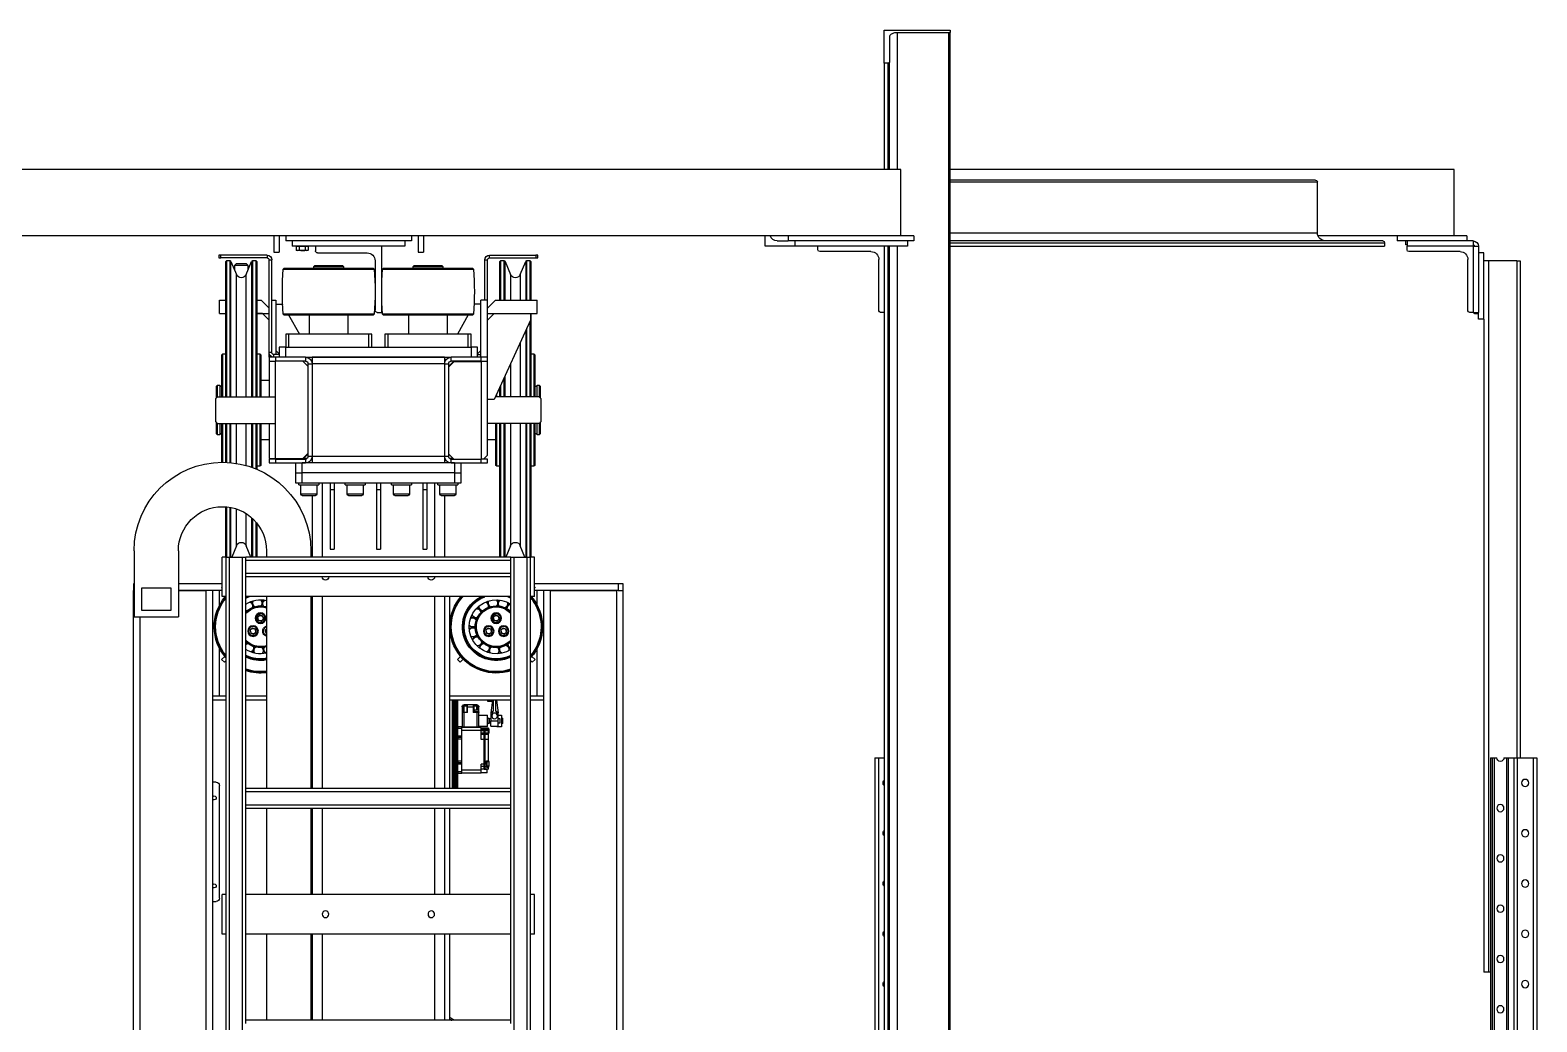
# Model space of a CAD drawing. Header units: millimetres. Extents: x 6622 to 532820, y 3370 to 359312.
# Drawn here: x 462624 to 464900, y 354473 to 355972 of the extents above; entities that cross this region are included whole.
import ezdxf

# ---------------------------------------------------------------- set-up
doc = ezdxf.new("R2010")
doc.units = ezdxf.units.MM

# ---------------------------------------------------------------- blocks, each defined once
blk = doc.blocks.new('A$C3E973D8C')
at = {"color": 2, "linetype": 'Continuous', "lineweight": 25}
for p, q in [((1086, 9723.7), (986, 9723.7)), ((986, 9723.7), (986, 9721)), ((986, 7620.2), (986, 9721)), ((988.6, 9719.7), (1066, 9719.7)), ((988.6, 9719.7), (988.6, 7620.2)), ((1066, 9513.1), (1066, 9719.7)), ((1086, 9673.7), (1086, 9723.7)), ((1078, 9713.7), (1078, 9675)), ((1078, 9513.1), (1078, 9675)), ((1080.6, 9673.7), (1086, 9673.7)), ((1080.6, 9673.7), (1080.6, 9513.1)), ((1086, 9673.7), (1086, 9513.1)), ((225, 9413.1), (225, 9513.1)), ((225, 9513.1), (986, 9513.1)), ((431.5, 9417.1), (431.5, 9494.5)), ((986, 9494.5), (431.5, 9494.5)), ((434.4, 9497.1), (986, 9497.1)), ((1061, 9413.1), (1061, 9513.1)), ((1061, 9513.1), (2639, 9513.1)), ((196.1, 9405.1), (196.1, 9397.1)), ((196.1, 9405.1), (296.1, 9405.1)), ((206, 9413.1), (311, 9413.1)), ((206, 9413.1), (206, 9405.1)), ((296.1, 9405.1), (296.1, 9397.1)), ((296.1, 9405.1), (311, 9405.1)), ((298.1, 9399.1), (298.1, 9405.1)), ((311, 9413.1), (311, 9405.1)), ((311, 9413.1), (430.8, 9413.1)), ((330, 9402.5), (330, 9397.1)), ((986, 9402.5), (330, 9402.5)), ((332.9, 9405.1), (986, 9405.1)), ((431.5, 9417.1), (986, 9417.1)), ((1041, 9413.1), (1041, 9405.1)), ((1041, 9413.1), (1231, 9413.1)), ((1041, 9405.1), (1050.9, 9405.1)), ((1050.9, 9405.1), (1050.9, 9397.1)), ((1050.9, 9405.1), (1220.9, 9405.1)), ((1220.9, 9405.1), (1231, 9405.1)), ((1220.9, 9405.1), (1220.9, 9397.1)), ((1231, 9413.1), (1800, 9413.1)), ((1231, 9413.1), (1231, 9405.1)), ((1247.7, 9405.1), (1231, 9405.1)), ((1265.9, 9397.1), (1265.9, 9413.1)), ((1782, 9413.1), (1782, 9388.1)), ((1790, 9413.1), (1790, 9388.1)), ((1800, 9413.1), (1800, 9405.1)), ((1800, 9413.1), (1990, 9413.1)), ((1800, 9405.1), (1810, 9405.1)), ((1810, 9405.1), (1810, 9397.1)), ((1810, 9405.1), (1980, 9405.1)), ((1980, 9405.1), (1990, 9405.1)), ((1980, 9405.1), (1980, 9397.1)), ((1990, 9413.1), (2469, 9413.1)), ((1990, 9413.1), (1990, 9405.1)), ((2000, 9413.1), (2000, 9388.1)), ((2008, 9413.1), (2008, 9388.1)), ((180.1, 9287.1), (180.1, 9387.1)), ((180.1, 9387.1), (188.1, 9387.1)), ((196.1, 9397.1), (188.1, 9397.1)), ((188.1, 9397.1), (188.1, 9297.1)), ((196.1, 9397.1), (196.1, 9297.1)), ((196.1, 9397.1), (296.1, 9397.1)), ((216.1, 9389.1), (293.5, 9389.1)), ((296.1, 9399.1), (298.1, 9399.1)), ((296.1, 9391.7), (296.1, 9397.1)), ((986, 9397.1), (330, 9397.1)), ((1050.9, 9397.1), (1220.9, 9397.1)), ((1066, 7620.2), (1066, 9397.1)), ((1078, 7620.2), (1078, 9397.1)), ((1080.6, 9397.1), (1080.6, 7620.2)), ((1085.9, 9397.1), (1085.9, 9297.1)), ((1105.9, 9389.1), (1183.3, 9389.1)), ((1185.9, 9391.7), (1185.9, 9397.1)), ((1220.9, 9397.1), (1265.9, 9397.1)), ((1609, 9379.5), (1609, 9383.6)), ((1609, 9383.6), (1612, 9383.6)), ((1612, 9379.5), (1609, 9379.5)), ((1612, 9383.6), (1612, 9379.5)), ((1682, 9383.6), (1612, 9383.6)), ((1682, 9379.5), (1612, 9379.5)), ((1682, 9379.5), (1682, 9383.6)), ((1790, 9388.1), (1782, 9388.1)), ((1810, 9397.1), (1845, 9397.1)), ((1845, 9297.1), (1845, 9397.1)), ((1845, 9397.1), (1945, 9397.1)), ((1941.7, 9387.1), (1867, 9387.1)), ((1945, 9397.1), (1980, 9397.1)), ((1945, 9397.1), (1945, 9390.4)), ((1955.9, 9396.5), (1955.9, 9391)), ((1955.9, 9396.5), (1957.7, 9396.5)), ((1955.9, 9391), (1957.1, 9390.5)), ((1958.2, 9390.5), (1955.9, 9391)), ((1957.7, 9397.1), (1957.1, 9396.5)), ((1957.1, 9390.5), (1958.2, 9390.5)), ((1957.7, 9396.5), (1958.6, 9396.5)), ((1960.5, 9391), (1958.2, 9390.5)), ((1958.2, 9390.5), (1965, 9390.5)), ((1958.6, 9396.5), (1960.5, 9396.5)), ((1960.5, 9396.5), (1960.5, 9391)), ((1960.5, 9396.5), (1964.1, 9396.5)), ((1964.1, 9396.5), (1965.9, 9396.5)), ((1965, 9390.5), (1971.8, 9390.5)), ((1965.9, 9396.5), (1969.5, 9396.5)), ((1969.5, 9396.5), (1969.5, 9391)), ((1969.5, 9396.5), (1971.4, 9396.5)), ((1971.8, 9390.5), (1969.5, 9391)), ((1971.4, 9396.5), (1972.3, 9396.5)), ((1974.1, 9391), (1971.8, 9390.5)), ((1971.8, 9390.5), (1972.9, 9390.5)), ((1972.9, 9396.5), (1972.3, 9397.1)), ((1972.3, 9396.5), (1974.1, 9396.5)), ((1972.9, 9390.5), (1974.1, 9391)), ((1974.1, 9396.5), (1974.1, 9391)), ((2008, 9388.1), (2000, 9388.1)), ((2018, 9383.6), (2018, 9379.5)), ((2018, 9383.6), (2088, 9383.6)), ((2018, 9379.5), (2088, 9379.5)), ((2088, 9379.5), (2088, 9383.6)), ((2088, 9383.6), (2091, 9383.6)), ((2091, 9379.5), (2088, 9379.5)), ((2091, 9383.6), (2091, 9379.5)), ((125.1, 9375.1), (125.1, 8624.1)), ((130.1, 9375.1), (125.1, 9375.1)), ((130.1, 9375.1), (130.1, 8624.1)), ((130.1, 9375.1), (173.1, 9375.1)), ((173.1, 9375.1), (173.1, 8300.1)), ((173.1, 9375.1), (180.1, 9375.1)), ((204.1, 9299.7), (204.1, 9377.1)), ((1093.9, 9299.7), (1093.9, 9377.1)), ((1621, 9375.5), (1619, 9373.6)), ((1619, 9358.5), (1619, 9373.6)), ((1619, 9315.6), (1619, 9358.5)), ((1625.5, 9375.5), (1621, 9375.5)), ((1621, 9375.5), (1621, 9360.3)), ((1621, 9360.3), (1621, 9315.6)), ((1625.5, 9315.6), (1625.5, 9375.5)), ((1635.6, 9354.5), (1627.4, 9374.3)), ((1627.4, 9374.3), (1627.4, 9359.2)), ((1627.4, 9359.2), (1627.4, 9315.6)), ((1635.6, 9354.5), (1635.6, 9340.7)), ((1658.6, 9374.3), (1650.4, 9354.5)), ((1650.4, 9354.5), (1650.4, 9340.7)), ((1658.6, 9315.6), (1658.6, 9374.3)), ((1665, 9375.5), (1660.5, 9375.5)), ((1660.5, 9375.5), (1660.5, 9315.6)), ((1667, 9373.6), (1665, 9375.5)), ((1665, 9315.6), (1665, 9375.5)), ((1667, 9373.6), (1667, 9315.6)), ((1689, 9376.6), (1685, 9376.6)), ((1685, 9315.6), (1685, 9376.6)), ((1689, 9315.6), (1689, 9376.6)), ((1707.2, 9363.5), (1706.2, 9362.5)), ((1843.8, 9362.5), (1706.2, 9362.5)), ((1707.2, 9363.5), (1842.8, 9363.5)), ((1753.5, 9367.6), (1752.5, 9366.6)), ((1752.5, 9366.6), (1752.5, 9363.5)), ((1797.5, 9366.6), (1752.5, 9366.6)), ((1753.5, 9367.6), (1796.5, 9367.6)), ((1797.5, 9366.6), (1796.5, 9367.6)), ((1797.5, 9363.5), (1797.5, 9366.6)), ((1843.8, 9362.5), (1842.8, 9363.5)), ((1855, 9375.1), (1855, 9300.4)), ((1857.2, 9363.5), (1856.2, 9362.5)), ((1993.8, 9362.5), (1856.2, 9362.5)), ((1857.2, 9363.5), (1992.8, 9363.5)), ((1903.5, 9367.6), (1902.5, 9366.6)), ((1902.5, 9366.6), (1902.5, 9363.5)), ((1925, 9366.6), (1902.5, 9366.6)), ((1903.5, 9367.6), (1925, 9367.6)), ((1925, 9367.6), (1946.5, 9367.6)), ((1947.5, 9366.6), (1925, 9366.6)), ((1947.5, 9366.6), (1946.5, 9367.6)), ((1947.5, 9363.5), (1947.5, 9366.6)), ((1993.8, 9362.5), (1992.8, 9363.5)), ((2015, 9376.6), (2011, 9376.6)), ((2011, 9236.5), (2011, 9376.6)), ((2015, 9236.5), (2015, 9376.6)), ((2035, 9375.5), (2033, 9373.6)), ((2033, 9169.5), (2033, 9373.6)), ((2039.5, 9375.5), (2035, 9375.5)), ((2035, 9375.5), (2035, 9169.5)), ((2039.5, 9169.5), (2039.5, 9375.5)), ((2049.6, 9354.5), (2041.4, 9374.3)), ((2041.4, 9374.3), (2041.4, 9169.5)), ((2049, 9370.5), (2047, 9368.5)), ((2047, 9368.5), (2047, 9360.8)), ((2047.1, 9368.5), (2047, 9368.5)), ((2067, 9368.5), (2047.1, 9368.5)), ((2049, 9370.5), (2065, 9370.5)), ((2049.6, 9169.5), (2049.6, 9354.5)), ((2072.6, 9374.3), (2064.4, 9354.5)), ((2064.4, 9169.5), (2064.4, 9354.5)), ((2067, 9368.5), (2065, 9370.5)), ((2067, 9360.8), (2067, 9368.5)), ((2072.6, 9169.5), (2072.6, 9374.3)), ((2079, 9375.5), (2074.5, 9375.5)), ((2074.5, 9375.5), (2074.5, 9169.5)), ((2081, 9373.6), (2079, 9375.5)), ((2079, 9169.5), (2079, 9375.5)), ((2081, 9373.6), (2081, 9169.5)), ((1635.6, 9340.7), (1635.6, 9315.6)), ((1650.4, 9340.7), (1650.4, 9315.6)), ((1673, 9315.6), (1610, 9315.6)), ((1610, 9295.5), (1610, 9315.6)), ((1685, 9303.6), (1673, 9315.6)), ((1685, 9315.6), (1695, 9315.6)), ((1685, 9229.5), (1685, 9315.6)), ((1695, 9229.5), (1695, 9315.6)), ((1695, 9309.5), (1705, 9309.5)), ((1705, 9309.5), (1705.4, 9308.9)), ((1995, 9309.5), (1994.6, 9308.9)), ((2005, 9309.5), (1995, 9309.5)), ((2005, 9315.6), (2005, 9233.5)), ((2011, 9315.6), (2005, 9315.6)), ((2027, 9315.6), (2015, 9303.6)), ((2033, 9315.6), (2027, 9315.6)), ((2090, 9315.6), (2081, 9315.6)), ((2090, 9295.5), (2090, 9315.6)), ((180.1, 9287.1), (188.1, 9287.1)), ((180.1, 9287.1), (180.1, 8300.1)), ((196.1, 9297.1), (188.1, 9297.1)), ((188.1, 9287.1), (188.1, 9297.1)), ((188.1, 9295.1), (194.1, 9295.1)), ((194.1, 9295.1), (194.1, 9297.1)), ((196.1, 9297.1), (201.5, 9297.1)), ((1085.9, 9297.1), (1091.3, 9297.1)), ((1086, 9297.1), (1086, 7620.2)), ((1685, 9295.5), (1610, 9295.5)), ((1619, 9169.5), (1619, 9295.5)), ((1675, 9295.5), (1620, 9295.5)), ((1620, 9295.5), (1620, 9285.5)), ((1685, 9285.5), (1675, 9295.5)), ((1685, 9295.5), (1685, 9303.6)), ((1706.2, 9294.5), (1707.3, 9293.6)), ((1706.2, 9294.5), (1843.8, 9294.5)), ((1842.7, 9293.6), (1707.3, 9293.6)), ((1714.1, 9293.6), (1730.7, 9264.5)), ((1746, 9293.6), (1746, 9264.5)), ((1804, 9264.5), (1804, 9293.6)), ((1842.7, 9293.6), (1843.8, 9294.5)), ((1851.7, 9297.1), (1845, 9297.1)), ((1856.2, 9294.5), (1857.3, 9293.6)), ((1856.2, 9294.5), (1993.8, 9294.5)), ((1992.7, 9293.6), (1857.3, 9293.6)), ((1896, 9293.6), (1896, 9264.5)), ((1954, 9264.5), (1954, 9293.6)), ((1985.9, 9293.6), (1969.3, 9264.5)), ((1992.7, 9293.6), (1993.8, 9294.5)), ((2025, 9295.5), (2015, 9285.5)), ((2033, 9295.5), (2015, 9295.5)), ((2025, 9295.5), (2033, 9295.5)), ((2090, 9295.5), (2081, 9295.5)), ((1620, 9285.5), (1675, 9165.5)), ((1621, 9283.4), (1621, 9169.5)), ((1625.5, 9169.5), (1625.5, 9273.4)), ((1627.4, 9269.4), (1627.4, 9169.5)), ((1685, 9229.5), (1685, 9285.5)), ((1710, 9244.6), (1710, 9264.5)), ((1710, 9264.5), (1715, 9264.5)), ((1715, 9264.5), (1715, 9244.6)), ((1715, 9264.5), (1835, 9264.5)), ((1835, 9244.6), (1835, 9264.5)), ((1835, 9264.5), (1840, 9264.5)), ((1840, 9264.5), (1840, 9244.6)), ((1860, 9244.6), (1860, 9264.5)), ((1860, 9264.5), (1865, 9264.5)), ((1865, 9264.5), (1865, 9244.6)), ((1865, 9264.5), (1985, 9264.5)), ((1985, 9244.6), (1985, 9264.5)), ((1985, 9264.5), (1990, 9264.5)), ((1990, 9264.5), (1990, 9244.6)), ((1635.6, 9251.5), (1635.6, 9169.5)), ((1700, 9229.5), (1700, 9244.6)), ((1700, 9244.6), (1710, 9244.6)), ((1710, 9244.6), (1710, 9229.5)), ((1990, 9244.6), (1710, 9244.6)), ((1990, 9229.5), (1990, 9244.6)), ((1990, 9244.6), (2000, 9244.6)), ((2000, 9244.6), (2000, 9229.5)), ((1615, 9234.6), (1613, 9232.6)), ((1613, 9169.5), (1613, 9232.6)), ((1619, 9234.6), (1615, 9234.6)), ((1615, 9234.6), (1615, 9169.5)), ((1650.4, 9219.2), (1650.4, 9169.5)), ((1685, 9223.6), (1685, 9229.5)), ((1685, 9229.5), (1695, 9229.5)), ((1685, 9165.5), (1685, 9223.6)), ((1685, 9081.6), (1685, 9223.6)), ((1695, 9223.6), (1685, 9223.6)), ((1694, 9222.6), (1736, 9222.6)), ((1694, 9075.5), (1694, 9222.6)), ((1695, 9239.6), (1700, 9234.6)), ((1700, 9233.5), (1695, 9233.5)), ((1695, 9229.5), (1695, 9223.6)), ((1695, 9229.5), (1740, 9229.5)), ((1695, 9222.6), (1695, 9223.6)), ((1695, 9223.6), (1740, 9223.6)), ((1744, 9215.6), (1736, 9223.6)), ((1744, 9214.5), (1736, 9222.6)), ((1960, 9229.5), (1740, 9229.5)), ((1740, 9223.6), (1740, 9229.5)), ((1750, 9219.5), (1744, 9219.5)), ((1744, 9219.5), (1744, 9079.6)), ((1750, 9229.5), (1950, 9229.5)), ((1750, 9229.5), (1750, 9219.5)), ((1750, 9219.5), (1950, 9219.5)), ((1750, 9219.5), (1750, 9079.6)), ((1950, 9229.5), (1950, 9219.5)), ((1950, 9219.5), (1950, 9079.6)), ((1956, 9219.5), (1950, 9219.5)), ((1964, 9223.6), (1956, 9215.6)), ((1956, 9079.6), (1956, 9219.5)), ((1960, 9229.5), (1960, 9223.6)), ((1960, 9229.5), (2005, 9229.5)), ((1960, 9223.6), (2005, 9223.6)), ((1964, 9223.6), (2006, 9223.6)), ((2000, 9234.6), (2005, 9239.6)), ((2000, 9233.5), (2008, 9233.5)), ((2005, 9223.6), (2005, 9229.5)), ((2005, 9229.5), (2015, 9229.5)), ((2006, 9223.6), (2006, 9076.6)), ((2015, 9223.6), (2006, 9223.6)), ((2008, 9229.5), (2008, 9233.5)), ((2011, 9236.5), (2015, 9236.5)), ((2015, 9229.5), (2015, 9236.5)), ((2015, 9229.5), (2015, 9223.6)), ((2015, 9223.6), (2015, 9169.5)), ((2029, 9234.6), (2027, 9232.6)), ((2027, 9169.5), (2027, 9232.6)), ((2033, 9234.6), (2029, 9234.6)), ((2029, 9234.6), (2029, 9169.5)), ((2085, 9234.6), (2081, 9234.6)), ((2087, 9232.6), (2085, 9234.6)), ((2085, 9169.5), (2085, 9234.6)), ((2087, 9232.6), (2087, 9169.5)), ((1658.6, 9169.5), (1658.6, 9201.3)), ((1660.5, 9197.3), (1660.5, 9169.5)), ((1744, 9214.5), (1744, 9083.6)), ((1956, 9084.5), (1956, 9215.6)), ((1607, 9187.1), (1605, 9185)), ((1605, 9167.5), (1605, 9185)), ((1610.3, 9187.1), (1607, 9187.1)), ((1607, 9187.1), (1607, 9169.5)), ((1610.3, 9186.2), (1610.3, 9187.1)), ((1610.3, 9169.5), (1610.3, 9186.2)), ((1613, 9185.6), (1610.3, 9185.6)), ((1665, 9169.5), (1665, 9187.4)), ((1667, 9183), (1667, 9169.5)), ((1671, 9169.5), (1671, 9174.3)), ((2027, 9194.6), (2015, 9194.6)), ((2089.7, 9185.6), (2087, 9185.6)), ((2093, 9187.1), (2089.7, 9187.1)), ((2089.7, 9187.1), (2089.7, 9169.5)), ((2095, 9185), (2093, 9187.1)), ((2093, 9169.5), (2093, 9187.1)), ((2095, 9185), (2095, 9167.5)), ((1607, 9169.5), (1604, 9166.6)), ((1604, 9132.5), (1604, 9166.6)), ((1607, 9169.5), (1673.2, 9169.5)), ((1673, 9169.9), (1673, 9169.5)), ((1675, 9165.5), (1685, 9165.5)), ((2093, 9169.5), (2006, 9169.5)), ((2096, 9166.6), (2093, 9169.5)), ((2096, 9166.6), (2096, 9132.5)), ((1604, 9132.5), (1607, 9129.5)), ((1605, 9114), (1605, 9131.6)), ((1607, 9129.5), (1685, 9129.5)), ((1607, 9129.5), (1607, 9112)), ((1610.3, 9112), (1610.3, 9129.5)), ((1613, 9066.5), (1613, 9129.5)), ((1615, 9129.5), (1615, 9064.6)), ((1619, 8927.5), (1619, 9129.5)), ((1621, 9129.5), (1621, 8927.5)), ((1625.5, 8927.5), (1625.5, 9129.5)), ((1627.4, 9129.5), (1627.4, 8927.5)), ((1635.6, 9129.5), (1635.6, 8944.6)), ((1650.4, 9129.5), (1650.4, 8944.6)), ((1658.6, 8927.5), (1658.6, 9129.5)), ((1660.5, 9129.5), (1660.5, 8927.5)), ((1665, 8927.5), (1665, 9129.5)), ((1667, 9129.5), (1667, 8927.5)), ((1671, 9064.6), (1671, 9129.5)), ((1673, 9129.5), (1673, 9066.5)), ((2093, 9129.5), (2006, 9129.5)), ((2015, 9129.5), (2015, 9076.6)), ((2027, 9066.5), (2027, 9129.5)), ((2029, 9129.5), (2029, 9064.6)), ((2033, 9059.8), (2033, 9129.5)), ((2035, 9129.5), (2035, 9060.7)), ((2039.5, 9062.4), (2039.5, 9129.5)), ((2041.4, 9129.5), (2041.4, 9063.1)), ((2049.6, 9065.7), (2049.6, 9129.5)), ((2064.4, 9068.9), (2064.4, 9129.5)), ((2072.6, 9070), (2072.6, 9129.5)), ((2074.5, 9129.5), (2074.5, 9070.1)), ((2079, 9070.4), (2079, 9129.5)), ((2081, 9129.5), (2081, 9070.5)), ((2085, 9070.6), (2085, 9129.5)), ((2087, 9129.5), (2087, 9070.6)), ((2089.7, 9129.5), (2089.7, 9112)), ((2093, 9129.5), (2096, 9132.5)), ((2093, 9112), (2093, 9129.5)), ((2095, 9131.6), (2095, 9114)), ((1605, 9114), (1607, 9112)), ((1607, 9112), (1610.3, 9112)), ((1610.3, 9113.5), (1613, 9113.5)), ((1673, 9104.5), (1685, 9104.5)), ((2015, 9104.5), (2027, 9104.5)), ((2087, 9113.5), (2089.7, 9113.5)), ((2089.7, 9112), (2093, 9112)), ((2093, 9112), (2095, 9114)), ((1685, 9081.6), (1691, 9075.5)), ((1736, 9075.5), (1744, 9083.6)), ((1956, 9084.5), (1964, 9076.6)), ((1956, 9083.6), (1964, 9075.5)), ((1613, 9066.5), (1615, 9064.6)), ((1615, 9064.6), (1619, 9064.6)), ((1667, 9064.6), (1671, 9064.6)), ((1671, 9064.6), (1673, 9066.5)), ((1685, 9069.6), (1685, 9075.5)), ((1685, 9075.5), (1694, 9075.5)), ((1695, 9069.6), (1685, 9069.6)), ((1736, 9075.5), (1694, 9075.5)), ((1695, 9075.5), (1695, 9069.6)), ((1740, 9075.5), (1695, 9075.5)), ((1740, 9069.6), (1695, 9069.6)), ((1725, 9054.5), (1725, 9069.6)), ((1735, 9069.6), (1735, 9054.5)), ((1735, 9069.6), (1965, 9069.6)), ((1737.6, 9076.6), (1737, 9076)), ((1737, 9076), (1737, 9075.5)), ((1741.7, 9076), (1737, 9076)), ((1737.6, 9076.6), (1742.6, 9076.6)), ((1740, 9069.6), (1740, 9075.5)), ((1744, 9079.6), (1750, 9079.6)), ((1750, 9076), (1749.3, 9076)), ((1749.5, 9076.6), (1750, 9076.6)), ((1750, 9079.6), (1950, 9079.6)), ((1750, 9079.6), (1750, 9069.6)), ((1950, 9079.6), (1950, 9069.6)), ((1950, 9079.6), (1956, 9079.6)), ((1950, 9076.6), (1950.5, 9076.6)), ((1950.7, 9076), (1950, 9076)), ((1957.5, 9076.6), (1962.4, 9076.6)), ((1963, 9076), (1958.3, 9076)), ((1960, 9075.5), (1960, 9069.6)), ((2005, 9075.5), (1960, 9075.5)), ((2005, 9069.6), (1960, 9069.6)), ((1963, 9076), (1962.4, 9076.6)), ((1963, 9075.5), (1963, 9076)), ((2006, 9076.6), (1964, 9076.6)), ((1965, 9054.5), (1965, 9069.6)), ((1975, 9069.6), (1975, 9054.5)), ((2005, 9069.6), (2005, 9075.5)), ((2005, 9075.5), (2015, 9075.5)), ((2015, 9069.6), (2005, 9069.6)), ((2006, 9076.6), (2006, 9075.5)), ((2015, 9076.6), (2006, 9076.6)), ((2009, 9075.5), (2010, 9076.6)), ((2015, 9075.5), (2015, 9069.6)), ((2027, 9066.5), (2029, 9064.6)), ((2029, 9064.6), (2033, 9064.6)), ((1735, 9054.5), (1725, 9054.5)), ((1725, 9039.6), (1725, 9054.5)), ((1735, 9039.6), (1725, 9039.6)), ((1730, 9039.6), (1730, 9036.6)), ((1760, 9036.6), (1730, 9036.6)), ((1733, 9036.6), (1733, 9022.6)), ((1735, 9054.5), (1965, 9054.5)), ((1735, 9054.5), (1735, 9039.6)), ((1965, 9039.6), (1735, 9039.6)), ((1757, 9022.6), (1757, 9036.6)), ((1760, 9036.6), (1760, 9039.6)), ((1765, 9039.6), (1765, 8927.5)), ((1777, 9039.6), (1777, 9029.6)), ((1783, 9039.6), (1783, 9029.6)), ((1800, 9039.6), (1800, 9036.6)), ((1830, 9036.6), (1800, 9036.6)), ((1803, 9036.6), (1803, 9022.6)), ((1827, 9022.6), (1827, 9036.6)), ((1830, 9036.6), (1830, 9039.6)), ((1847, 9039.6), (1847, 9029.6)), ((1853, 9039.6), (1853, 9029.6)), ((1870, 9039.6), (1870, 9036.6)), ((1900, 9036.6), (1870, 9036.6)), ((1873, 9036.6), (1873, 9022.6)), ((1897, 9022.6), (1897, 9036.6)), ((1900, 9036.6), (1900, 9039.6)), ((1917, 9039.6), (1917, 9029.6)), ((1923, 9039.6), (1923, 9029.6)), ((1935, 9039.6), (1935, 8927.5)), ((1940, 9039.6), (1940, 9036.6)), ((1970, 9036.6), (1940, 9036.6)), ((1943, 9036.6), (1943, 9022.6)), ((1975, 9054.5), (1965, 9054.5)), ((1965, 9039.6), (1965, 9054.5)), ((1975, 9039.6), (1965, 9039.6)), ((1967, 9022.6), (1967, 9036.6)), ((1970, 9036.6), (1970, 9039.6)), ((1975, 9054.5), (1975, 9039.6)), ((1733, 9022.6), (1757, 9022.6)), ((1755, 9020.6), (1735, 9020.6)), ((1750, 9020.6), (1750, 8927.5)), ((1783, 9029.6), (1777, 9029.6)), ((1777, 9029.6), (1777, 8939.6)), ((1783, 9029.6), (1783, 8939.6)), ((1803, 9022.6), (1827, 9022.6)), ((1825, 9020.6), (1805, 9020.6)), ((1853, 9029.6), (1847, 9029.6)), ((1847, 9029.6), (1847, 8939.6)), ((1853, 9029.6), (1853, 8939.6)), ((1873, 9022.6), (1897, 9022.6)), ((1895, 9020.6), (1875, 9020.6)), ((1923, 9029.6), (1917, 9029.6)), ((1917, 9029.6), (1917, 8939.6)), ((1923, 9029.6), (1923, 8939.6)), ((1943, 9022.6), (1967, 9022.6)), ((1965, 9020.6), (1945, 9020.6)), ((1950, 9020.6), (1950, 8927.5)), ((2049.6, 8944.6), (2049.6, 8993.1)), ((2064.4, 8944.6), (2064.4, 9000.2)), ((2072.6, 8927.5), (2072.6, 9002.3)), ((2074.5, 9002.7), (2074.5, 8927.5)), ((2079, 9002.3), (2079, 9003.3)), ((2079, 8927.5), (2079, 9002.3)), ((2081, 9003.4), (2081, 8927.5)), ((2033, 8927.5), (2033, 8977.9)), ((2035, 8980.4), (2035, 8927.5)), ((2039.5, 8927.5), (2039.5, 8985.2)), ((2041.4, 8986.9), (2041.4, 8927.5)), ((1614, 8927.5), (1620, 8927.5)), ((1614, 8867.6), (1614, 8927.5)), ((1620, 8867.6), (1620, 8927.5)), ((1625, 8927.5), (1620, 8927.5)), ((1645, 8927.5), (1625, 8927.5)), ((1625, 4197.5), (1625, 8927.5)), ((1628.5, 8927.5), (1635.6, 8944.6)), ((1650, 8927.5), (1645, 8927.5)), ((1645, 4197.5), (1645, 8927.5)), ((1650, 8927.5), (2050, 8927.5)), ((1650, 8922.5), (1650, 8927.5)), ((1650, 8902.6), (1650, 8922.5)), ((1650, 8922.5), (2050, 8922.5)), ((1650.4, 8944.6), (1657.5, 8927.5)), ((1783, 8939.6), (1777, 8939.6)), ((1853, 8939.6), (1847, 8939.6)), ((1923, 8939.6), (1917, 8939.6)), ((1952, 8937.1), (1952, 8927.5)), ((2019, 8937.1), (2019, 8927.5)), ((2042.5, 8927.5), (2049.6, 8944.6)), ((2055, 8927.5), (2050, 8927.5)), ((2050, 8922.5), (2050, 8927.5)), ((2050, 8902.6), (2050, 8922.5)), ((2075, 8927.5), (2055, 8927.5)), ((2055, 4197.5), (2055, 8927.5)), ((2064.4, 8944.6), (2071.5, 8927.5)), ((2080, 8927.5), (2075, 8927.5)), ((2075, 4197.5), (2075, 8927.5)), ((2080, 8867.6), (2080, 8927.5)), ((2080, 8927.5), (2086, 8927.5)), ((2086, 8867.6), (2086, 8927.5)), ((2152, 8937.1), (2152, 8837.1)), ((2219, 8937.1), (2219, 8837.1)), ((1650, 8897.6), (1650, 8902.6)), ((1650, 8902.6), (2050, 8902.6)), ((2050, 8897.6), (2050, 8902.6)), ((1480, 8877.1), (1480, 8887.1)), ((1480, 8887.1), (1488, 8887.1)), ((1480.3, 8877.1), (1480, 8877.1)), ((1480, 7627.1), (1480, 8877.1)), ((1487.7, 8877.1), (1480.3, 8877.1)), ((1488, 8877.1), (1487.7, 8877.1)), ((1488, 8887.1), (1488, 8877.1)), ((1488, 8887.1), (1614, 8887.1)), ((1488, 8877.1), (1614, 8877.1)), ((1490, 7627.1), (1490, 8877.1)), ((1590, 8877.1), (1490, 8877.1)), ((1590, 7627.1), (1590, 8877.1)), ((1600, 8717.1), (1600, 8877.1)), ((1610, 8877.1), (1614, 8877.1)), ((1610, 8854.6), (1610, 8877.1)), ((1614, 8882.2), (1613.3, 8881.5)), ((1613.3, 8881.5), (1614, 8880.9)), ((1650, 8577.5), (1650, 8897.6)), ((1650, 8897.6), (2050, 8897.6)), ((2050, 8577.5), (2050, 8897.6)), ((2086, 8887.1), (2152, 8887.1)), ((2086.7, 8881.5), (2086, 8882.2)), ((2086.7, 8881.5), (2086, 8880.9)), ((2086, 8877.1), (2152, 8877.1)), ((2086, 8877.1), (2090, 8877.1)), ((2090, 8854.6), (2090, 8877.1)), ((2100, 8717.1), (2100, 8877.1)), ((2110, 7627.1), (2110, 8877.1)), ((2152, 8877.1), (2110, 8877.1)), ((2163, 8847.1), (2163, 8880.6)), ((2163, 8880.6), (2208, 8880.6)), ((2208, 8880.6), (2208, 8847.1)), ((2219, 8887.1), (2220, 8887.1)), ((2219.7, 8877.1), (2219, 8877.1)), ((2220, 8877.1), (2219.7, 8877.1)), ((2220, 8887.1), (2220, 8877.1)), ((2220, 7627.1), (2220, 8877.1)), ((1614, 8867.6), (1620, 8867.6)), ((1620, 8417.5), (1620, 8867.6)), ((1650, 8867.6), (2050, 8867.6)), ((1651.2, 8867.6), (1650, 8867)), ((1742, 8577.5), (1742, 8867.6)), ((1750, 8867.6), (1750, 8577.5)), ((1765, 8867.6), (1765, 8577.5)), ((1935, 8867.6), (1935, 8577.5)), ((1950, 8867.6), (1950, 8577.5)), ((1952, 8867.6), (1952, 8577.5)), ((2019, 8867.6), (2019, 8577.5)), ((2050, 8867), (2048.8, 8867.6)), ((2080, 8867.6), (2086, 8867.6)), ((2080, 8417.5), (2080, 8867.6)), ((1667.6, 8833.6), (1668.5, 8838.1)), ((1671.1, 8830.6), (1667.6, 8833.6)), ((1668.5, 8838.1), (1672.9, 8839.6)), ((1675.5, 8832.1), (1671.1, 8830.6)), ((1672.9, 8839.6), (1676.4, 8836.6)), ((1676.4, 8836.6), (1675.5, 8832.1)), ((1698.8, 8849.8), (1697.5, 8851.1)), ((1700.5, 8851.3), (1699, 8849.9)), ((1705.8, 8836.3), (1705.6, 8836.9)), ((2023.6, 8833.6), (2024.5, 8838.1)), ((2027.1, 8830.6), (2023.6, 8833.6)), ((2024.5, 8838.1), (2028.9, 8839.6)), ((2031.5, 8832.1), (2027.1, 8830.6)), ((2028.9, 8839.6), (2032.4, 8836.6)), ((2032.4, 8836.6), (2031.5, 8832.1)), ((2219, 8837.1), (2152, 8837.1)), ((2208, 8847.1), (2163, 8847.1)), ((2210, 7627.1), (2210, 8837.1)), ((1656.4, 8814.1), (1657.3, 8818.6)), ((1659.8, 8811.1), (1656.4, 8814.1)), ((1657.3, 8818.6), (1661.6, 8820.1)), ((1664.2, 8812.6), (1659.8, 8811.1)), ((1661.6, 8820.1), (1665.1, 8817.1)), ((1665.1, 8817.1), (1664.2, 8812.6)), ((1678.9, 8814.1), (1679.8, 8818.6)), ((1682.4, 8811.1), (1678.9, 8814.1)), ((1679.8, 8818.6), (1684.2, 8820.1)), ((1686.7, 8812.6), (1682.4, 8811.1)), ((1684.2, 8820.1), (1687.6, 8817.1)), ((1687.6, 8817.1), (1686.7, 8812.6)), ((1706.5, 8821.4), (1706.6, 8821.9)), ((2019, 8818.9), (2021.1, 8817.1)), ((2019.4, 8818.6), (2019, 8818.9)), ((2020.2, 8812.6), (2019, 8812.1)), ((2021.1, 8817.1), (2020.2, 8812.6)), ((2034.9, 8814.1), (2035.8, 8818.6)), ((2038.4, 8811.1), (2034.9, 8814.1)), ((2035.8, 8818.6), (2040.2, 8820.1)), ((2042.7, 8812.6), (2038.4, 8811.1)), ((2040.2, 8820.1), (2043.6, 8817.1)), ((2043.6, 8817.1), (2042.7, 8812.6)), ((1610, 8717.1), (1610, 8789.6)), ((2049.9, 8799.3), (2050, 8798.8)), ((2090, 8717.1), (2090, 8789.6)), ((1613.3, 8772.7), (1618.1, 8777.4)), ((1613.3, 8772.7), (1617.6, 8768.4)), ((1617.6, 8768.4), (1620, 8770.9)), ((1726.4, 8768.4), (1721.9, 8773)), ((1730.7, 8772.7), (1725.9, 8777.4)), ((1726.4, 8768.4), (1730.7, 8772.7)), ((2082.4, 8768.4), (2080, 8770.9)), ((2086.7, 8772.7), (2081.9, 8777.4)), ((2082.4, 8768.4), (2086.7, 8772.7)), ((1600, 8711.1), (1600, 8717.1)), ((1600, 8717.1), (1620, 8717.1)), ((1600, 8711.1), (1620, 8711.1)), ((1600, 7793.1), (1600, 8711.1)), ((1610, 8717.1), (1620, 8717.1)), ((1650, 8717.1), (1742, 8717.1)), ((1650, 8711.1), (1742, 8711.1)), ((1671.5, 8711.1), (1669, 8692.3)), ((1669.4, 8692.3), (1672.4, 8694.8)), ((1672.4, 8694.8), (1672.4, 8711.1)), ((1676.4, 8711.1), (1676.4, 8694.8)), ((1676.4, 8694.8), (1679.4, 8692.3)), ((1679.8, 8692.3), (1677.3, 8711.1)), ((1677.7, 8709.1), (1677.7, 8711.1)), ((1677.7, 8709.1), (1684.7, 8709.1)), ((1684.7, 8709.1), (1684.7, 8711.1)), ((1698.2, 8701.2), (1699.7, 8701.2)), ((1698.2, 8692.5), (1698.2, 8701.2)), ((1698.6, 8696.1), (1698.6, 8693.4)), ((1698.6, 8696.1), (1704.2, 8696.1)), ((1699.7, 8701.2), (1699.7, 8696.1)), ((1701.2, 8704.2), (1701.2, 8702.7)), ((1701.2, 8704.2), (1701.4, 8704.2)), ((1701.4, 8702.7), (1701.2, 8702.7)), ((1701.4, 8704.2), (1701.4, 8702.7)), ((1701.4, 8704.2), (1706.7, 8704.2)), ((1705.2, 8702.7), (1701.4, 8702.7)), ((1701.4, 8696.1), (1701.4, 8702.7)), ((1704.2, 8693.4), (1704.2, 8696.1)), ((1705.2, 8701.2), (1705.2, 8702.7)), ((1705.2, 8701.2), (1706.7, 8701.2)), ((1705.2, 8692.5), (1705.2, 8701.2)), ((1706.7, 8704.2), (1706.7, 8701.2)), ((1706.7, 8704.2), (1715.1, 8704.2)), ((1706.7, 8701.2), (1706.7, 8692.5)), ((1715.1, 8701.2), (1706.7, 8701.2)), ((1715.1, 8701.2), (1715.1, 8704.2)), ((1715.1, 8704.2), (1720.4, 8704.2)), ((1715.1, 8692.5), (1715.1, 8701.2)), ((1715.1, 8701.2), (1716.6, 8701.2)), ((1716.6, 8702.7), (1716.6, 8701.2)), ((1720.4, 8702.7), (1716.6, 8702.7)), ((1716.6, 8701.2), (1716.6, 8692.5)), ((1720.4, 8704.2), (1720.4, 8702.7)), ((1720.4, 8704.2), (1720.6, 8704.2)), ((1720.4, 8692.5), (1720.4, 8702.7)), ((1720.6, 8702.7), (1720.4, 8702.7)), ((1720.6, 8704.2), (1720.6, 8702.7)), ((1722.1, 8692.5), (1722.1, 8701.2)), ((1723.6, 8701.2), (1722.1, 8701.2)), ((1723.6, 8701.2), (1723.6, 8692.5)), ((1730, 8670.8), (1730, 8711.1)), ((1730.1, 8577.5), (1730.1, 8711.1)), ((1731.1, 8577.5), (1731.1, 8711.1)), ((1732.8, 8577.5), (1732.8, 8711.1)), ((1733.1, 8577.5), (1733.1, 8711.1)), ((1734.5, 8577.5), (1734.5, 8711.1)), ((1734.8, 8577.5), (1734.8, 8711.1)), ((1736.5, 8577.5), (1736.5, 8711.1)), ((1737, 8577.5), (1737, 8711.1)), ((1737.1, 8577.5), (1737.1, 8711.1)), ((1737.8, 8577.5), (1737.8, 8711.1)), ((2019, 8717.1), (2050, 8717.1)), ((2019, 8711.1), (2050, 8711.1)), ((2080, 8717.1), (2100, 8717.1)), ((2080, 8717.1), (2090, 8717.1)), ((2080, 8711.1), (2100, 8711.1)), ((2100, 8711.1), (2100, 8717.1)), ((2100, 7793.1), (2100, 8711.1)), ((1664.1, 8683.8), (1662.2, 8683.8)), ((1662.2, 8679.9), (1662.2, 8683.8)), ((1662.2, 8675.8), (1662.2, 8679.9)), ((1662.2, 8675.8), (1664.1, 8675.8)), ((1668.9, 8688.6), (1664.1, 8688.6)), ((1664.1, 8688.6), (1664.1, 8671.1)), ((1668.9, 8683.5), (1666.7, 8683.5)), ((1666.7, 8683.5), (1666.7, 8676.2)), ((1666.7, 8676.2), (1668.9, 8676.2)), ((1668.9, 8691.9), (1669, 8692.3)), ((1679.9, 8691.9), (1668.9, 8691.9)), ((1668.9, 8679.9), (1668.9, 8691.9)), ((1679.9, 8679.9), (1668.9, 8679.9)), ((1668.9, 8671.8), (1668.9, 8679.9)), ((1679.9, 8671.8), (1668.9, 8671.8)), ((1669, 8692.3), (1669.4, 8692.3)), ((1671.1, 8671.8), (1671.1, 8671.1)), ((1679.8, 8692.3), (1679.4, 8692.3)), ((1679.8, 8692.3), (1679.9, 8691.9)), ((1679.9, 8691.9), (1679.9, 8679.9)), ((1682.5, 8683.5), (1679.9, 8683.5)), ((1679.9, 8671.8), (1679.9, 8679.9)), ((1679.9, 8676.2), (1682.5, 8676.2)), ((1684.4, 8683.8), (1682.5, 8683.8)), ((1682.5, 8683.8), (1682.5, 8675.8)), ((1682.5, 8675.8), (1684.4, 8675.8)), ((1685, 8684.8), (1684.4, 8684.8)), ((1684.4, 8679.9), (1684.4, 8684.8)), ((1684.4, 8674.9), (1684.4, 8679.9)), ((1684.4, 8674.9), (1685, 8674.9)), ((1698.2, 8688.4), (1685, 8688.4)), ((1685, 8679.9), (1685, 8688.4)), ((1685, 8671.4), (1685, 8679.9)), ((1698.2, 8670.2), (1698.2, 8692.5)), ((1698.2, 8692.5), (1701.5, 8692.5)), ((1698.4, 8693.4), (1698.4, 8692.5)), ((1698.4, 8693.4), (1704.4, 8693.4)), ((1701.5, 8692.5), (1701.5, 8670.2)), ((1701.5, 8692.5), (1706.7, 8692.5)), ((1704.4, 8692.5), (1704.4, 8693.4)), ((1715.1, 8692.5), (1720.3, 8692.5)), ((1720.3, 8670.2), (1720.3, 8692.5)), ((1720.3, 8692.5), (1723.6, 8692.5)), ((1723.6, 8692.5), (1723.6, 8670.2)), ((1664.1, 8671.1), (1671.1, 8671.1)), ((1683.5, 8668.1), (1682.8, 8668.1)), ((1682.8, 8664.6), (1682.8, 8668.1)), ((1682.8, 8661.1), (1682.8, 8664.6)), ((1682.8, 8661.1), (1683.5, 8661.1)), ((1683.5, 8668.7), (1689.8, 8668.7)), ((1683.5, 8666.7), (1683.5, 8668.7)), ((1683.5, 8666.7), (1689.8, 8666.7)), ((1683.5, 8664.8), (1683.5, 8666.7)), ((1683.5, 8664.8), (1688.5, 8664.8)), ((1683.5, 8661.4), (1683.5, 8664.8)), ((1683.5, 8661.4), (1688.5, 8661.4)), ((1683.5, 8659.4), (1683.5, 8661.4)), ((1683.5, 8652), (1683.5, 8659.4)), ((1683.5, 8659.4), (1688.5, 8659.4)), ((1683.5, 8652), (1688.5, 8652)), ((1683.5, 8619.5), (1683.5, 8652)), ((1685, 8671.4), (1698.2, 8671.4)), ((1688.5, 8661.4), (1688.5, 8664.8)), ((1689.8, 8664.6), (1688.5, 8664.6)), ((1688.5, 8659.4), (1688.5, 8661.4)), ((1688.5, 8661.2), (1690, 8661.2)), ((1688.5, 8652), (1688.5, 8659.4)), ((1688.5, 8659.2), (1690, 8659.2)), ((1688.5, 8614.5), (1688.5, 8652)), ((1688.5, 8652), (1690, 8652)), ((1689.8, 8666.7), (1689.8, 8668.7)), ((1689.8, 8668.4), (1690, 8668.4)), ((1689.8, 8664.6), (1689.8, 8666.7)), ((1689.8, 8666.7), (1690, 8666.7)), ((1689.8, 8664.8), (1690, 8664.8)), ((1690, 8668.7), (1694.8, 8668.7)), ((1690, 8666.7), (1690, 8668.7)), ((1690, 8666.7), (1694.8, 8666.7)), ((1690, 8664.8), (1690, 8666.7)), ((1690, 8664.8), (1694.8, 8664.8)), ((1690, 8661.4), (1690, 8664.8)), ((1690, 8661.4), (1694.8, 8661.4)), ((1690, 8659.4), (1690, 8661.4)), ((1690, 8652), (1690, 8659.4)), ((1690, 8659.4), (1694.8, 8659.4)), ((1690, 8652), (1694.8, 8652)), ((1690, 8614.5), (1690, 8652)), ((1694.8, 8669.7), (1724, 8669.7)), ((1694.8, 8665.8), (1694.8, 8669.7)), ((1724, 8665.8), (1694.8, 8665.8)), ((1694.8, 8652), (1694.8, 8665.8)), ((1697.8, 8670.2), (1723.6, 8670.2)), ((1697.8, 8670.2), (1697.8, 8669.7)), ((1723.6, 8670.2), (1723.6, 8669.7)), ((1724, 8670.8), (1730, 8670.8)), ((1724, 8668.8), (1724, 8670.8)), ((1730, 8668.8), (1724, 8668.8)), ((1724, 8656.8), (1724, 8668.8)), ((1724, 8656.8), (1730, 8656.8)), ((1724, 8654.8), (1724, 8656.8)), ((1724, 8654.8), (1730, 8654.8)), ((1724, 8652.8), (1724, 8654.8)), ((1730, 8652.8), (1724, 8652.8)), ((1724, 8618.8), (1724, 8652.8)), ((1730, 8670.8), (1730, 8668.8)), ((1730, 8656.8), (1730, 8668.8)), ((1730, 8656.8), (1730, 8654.8)), ((1730, 8654.8), (1730, 8652.8)), ((1730, 8618.8), (1730, 8652.8)), ((100, 8624.1), (100, 112.1)), ((105.5, 8624.1), (100, 8624.1)), ((105.5, 8624.1), (105.5, 112.1)), ((129.9, 8624.1), (105.5, 8624.1)), ((129.9, 8624.1), (129.9, 112.1)), ((134.6, 8624.1), (129.9, 8624.1)), ((134.6, 8624.1), (134.6, 112.1)), ((143.1, 8624.1), (134.6, 8624.1)), ((143.1, 8624.1), (143.1, 112.1)), ((145.7, 8624.1), (143.1, 8624.1)), ((145.7, 8624.1), (145.7, 112.1)), ((149.7, 8624.1), (145.7, 8624.1)), ((164.5, 8624.1), (160.5, 8624.1)), ((164.5, 8624.1), (164.5, 112.1)), ((167.5, 8624.1), (164.5, 8624.1)), ((170, 8624.1), (167.5, 8624.1)), ((167.5, 8624.1), (167.5, 112.1)), ((170, 8624.1), (170, 112.1)), ((1094.5, 8624.1), (1086, 8624.1)), ((1100, 8624.1), (1094.5, 8624.1)), ((1094.5, 8624.1), (1094.5, 7620.2)), ((1100, 8624.1), (1100, 7620.2)), ((1685.6, 8618.4), (1682.8, 8618.4)), ((1682.8, 8614.9), (1682.8, 8618.4)), ((1682.8, 8611.4), (1682.8, 8614.9)), ((1682.8, 8611.4), (1685.6, 8611.4)), ((1686.5, 8619.5), (1683.5, 8619.5)), ((1683.5, 8619.5), (1683.5, 8618.4)), ((1683.5, 8611.4), (1683.5, 8610.2)), ((1686.5, 8610.2), (1683.5, 8610.2)), ((1683.5, 8607), (1683.5, 8610.2)), ((1683.5, 8607), (1688.5, 8607)), ((1685.5, 8601.4), (1685.5, 8606.4)), ((1685.5, 8606.4), (1690, 8606.4)), ((1686.5, 8618.4), (1685.6, 8618.4)), ((1685.6, 8614.9), (1685.6, 8618.4)), ((1685.6, 8611.4), (1685.6, 8614.9)), ((1685.6, 8611.5), (1686.5, 8611.5)), ((1686.5, 8614.5), (1686.5, 8619.5)), ((1686.5, 8614.5), (1688.5, 8614.5)), ((1686.5, 8614.5), (1686.5, 8611)), ((1686.5, 8611), (1688.5, 8611)), ((1686.5, 8610.2), (1686.5, 8611)), ((1688.5, 8611), (1688.5, 8614.5)), ((1688.5, 8614.5), (1690, 8614.5)), ((1688.5, 8611.2), (1690, 8611.2)), ((1688.5, 8607), (1688.5, 8611)), ((1690, 8614.5), (1694.8, 8614.5)), ((1690, 8611), (1690, 8614.5)), ((1690, 8611), (1694.8, 8611)), ((1690, 8607), (1690, 8611)), ((1690, 8607), (1694.8, 8607)), ((1690, 8606.4), (1690, 8607)), ((1694.8, 8605.5), (1694.8, 8614.5)), ((1694.8, 8605.5), (1724, 8605.5)), ((1694.8, 8601.4), (1694.8, 8605.5)), ((1724, 8618.8), (1730, 8618.8)), ((1724, 8616.8), (1724, 8618.8)), ((1730, 8616.8), (1724, 8616.8)), ((1724, 8614.8), (1724, 8616.8)), ((1730, 8614.8), (1724, 8614.8)), ((1724, 8602.8), (1724, 8614.8)), ((1730, 8618.8), (1730, 8616.8)), ((1730, 8616.8), (1730, 8614.8)), ((1730, 8602.8), (1730, 8614.8)), ((1685.5, 8601.4), (1694.8, 8601.4)), ((1724, 8601.4), (1694.8, 8601.4)), ((1724, 8602.8), (1730, 8602.8)), ((1724, 8600.8), (1724, 8602.8)), ((1730, 8600.8), (1724, 8600.8)), ((1730, 8602.8), (1730, 8600.8)), ((1730, 8577.5), (1730, 8600.8)), ((2090, 8412.1), (2090, 8582.1)), ((2095, 8587.1), (2100, 8587.1)), ((1650, 8572.6), (1650, 8577.5)), ((1650, 8577.5), (2050, 8577.5)), ((1650, 8572.6), (2050, 8572.6)), ((1650, 8552.5), (1650, 8572.6)), ((2050, 8572.6), (2050, 8577.5)), ((2050, 8552.5), (2050, 8572.6)), ((1650, 8552.5), (2050, 8552.5)), ((1650, 8547.5), (1650, 8552.5)), ((1650, 8227.6), (1650, 8547.5)), ((1650, 8547.5), (2050, 8547.5)), ((1742, 8417.5), (1742, 8547.5)), ((1750, 8547.5), (1750, 8417.5)), ((1765, 8547.5), (1765, 8417.5)), ((1935, 8547.5), (1935, 8417.5)), ((1950, 8547.5), (1950, 8417.5)), ((1952, 8547.5), (1952, 8417.5)), ((2019, 8547.5), (2019, 8417.5)), ((2050, 8547.5), (2050, 8552.5)), ((2050, 8227.6), (2050, 8547.5)), ((1614, 8357.6), (1614, 8417.5)), ((1614, 8417.5), (1620, 8417.5)), ((1620, 8357.6), (1620, 8417.5)), ((1650, 8417.5), (2050, 8417.5)), ((2080, 8357.6), (2080, 8417.5)), ((2080, 8417.5), (2086, 8417.5)), ((2086, 8357.6), (2086, 8417.5)), ((2100, 8407.1), (2095, 8407.1)), ((1614, 8357.6), (1620, 8357.6)), ((1620, 7717.5), (1620, 8357.6)), ((1650, 8357.6), (2050, 8357.6)), ((1742, 8227.6), (1742, 8357.6)), ((1750, 8357.6), (1750, 8227.6)), ((1765, 8357.6), (1765, 8227.6)), ((1935, 8357.6), (1935, 8227.6)), ((1950, 8357.6), (1950, 8227.6)), ((1952, 8357.6), (1952, 8227.6)), ((2019, 8357.6), (2019, 8227.6)), ((2080, 8357.6), (2086, 8357.6)), ((2080, 7717.5), (2080, 8357.6)), ((170, 8300.1), (173.1, 8300.1)), ((173.1, 8300.1), (180.1, 8300.1)), ((1650, 8222.6), (1650, 8227.6)), ((1650, 8227.6), (2050, 8227.6)), ((2050, 8222.6), (2050, 8227.6))]:
    blk.add_line(p, q, dxfattribs=at)
at = {"color": 2, "linetype": 'Continuous', "lineweight": 25, "flags": 128}
for points in [[(986, 9721), (986, 9720.8), (986.2, 9720.5), (986.4, 9720.3), (986.8, 9720.1), (987.2, 9719.9), (987.6, 9719.8), (988.1, 9719.7), (988.6, 9719.7)], [(1066, 9719.7), (1068.1, 9719.6), (1070.1, 9719.4), (1072, 9718.9), (1073.7, 9718.3), (1075.2, 9717.6), (1076.4, 9716.7), (1077.3, 9715.8), (1077.8, 9714.8), (1078, 9713.7)], [(1078, 9675), (1078, 9674.8), (1078.2, 9674.5), (1078.4, 9674.3), (1078.8, 9674.1), (1079.2, 9673.9), (1079.6, 9673.8), (1080.1, 9673.7), (1080.6, 9673.7)], [(1655.1, 8867.6), (1651.8, 8866.2), (1650, 8865.3)], [(1653.9, 8857.1), (1652.7, 8856.3), (1651.8, 8855.7)], [(1670.1, 8862), (1669.3, 8862), (1666.6, 8861.7)], [(1686.2, 8859.1), (1683.3, 8860.2), (1683.2, 8860.2)], [(2026.1, 8862), (2025.3, 8862), (2022.6, 8861.7)], [(2042.2, 8859.1), (2039.3, 8860.2), (2039.2, 8860.2)], [(2050, 8865.3), (2048.3, 8866.2), (2044.9, 8867.6)], [(1650, 8844.9), (1651.4, 8846.1), (1654.1, 8848.2)], [(1698.7, 8849.8), (1698, 8850.6), (1697.5, 8851)], [(2048.4, 8846.3), (2048.5, 8846.3), (2050, 8846.8)], [(1701.1, 8807.7), (1701.2, 8807.8), (1702, 8809.1)], [(2050, 8796.4), (2049.2, 8796.9), (2047.8, 8797.4)], [(1734.8, 8227.6), (1738.9, 8229.9), (1742, 8231.6)], [(1742, 8229.3), (1739.3, 8227.8), (1738.8, 8227.6)]]:
    blk.add_lwpolyline(points, dxfattribs=at)
at = {"color": 2, "linetype": 'Continuous', "lineweight": 25}
for centre, radius in [((1672, 8835.1), 8), ((1672, 8835.1), 6.75), ((2028, 8835.1), 8), ((2028, 8835.1), 6.75), ((1660.7, 8815.6), 8), ((1660.7, 8815.6), 6.75), ((1683.3, 8815.6), 8), ((1683.3, 8815.6), 6.75), ((2039.3, 8815.6), 8), ((2039.3, 8815.6), 6.75), ((1674.4, 8687.4), 4.25), ((117.7, 8586.1), 5.4), ((155.1, 8548.1), 5.4), ((117.7, 8510.1), 5.4), ((155.1, 8472.1), 5.4), ((117.7, 8434.1), 5.4), ((155.1, 8396.1), 5.4), ((1770, 8387.6), 5), ((1930, 8387.6), 5), ((117.7, 8358.1), 5.4), ((155.1, 8320.1), 5.4), ((117.7, 8282.1), 5.4), ((155.1, 8244.1), 5.4)]:
    blk.add_circle(centre, radius, dxfattribs=at)
for centre, radius, start, end in [((196.1, 9397.1), 8, 90, 180), ((1247.4, 9416.2), 11.1, 272.0131, 343.9059), ((196.1, 9397.1), 2, 90, 180), ((216.1, 9377.1), 12, 90, 180), ((293.5, 9391.7), 2.6, 270, 0), ((1105.9, 9377.1), 12, 90, 180), ((1183.3, 9391.7), 2.6, 270, 0), ((1682, 9376.6), 7, 0, 90), ((1682, 9376.6), 3, 0, 90), ((1867, 9375.1), 12, 90, 180), ((1941.7, 9390.4), 3.3, 270, 0), ((2018, 9376.6), 7, 90, 180), ((2018, 9376.6), 3, 90, 180), ((1625.5, 9373.6), 2, 22.5, 90), ((1643, 9357.6), 8, 202.5, 337.5), ((1660.5, 9373.6), 2, 90, 157.5), ((2205, 9328.6), 500, 176.1094, 183.8995), ((1345, 9328.6), 500, 356.1005, 3.8906), ((2355, 9328.6), 500, 176.1094, 183.8995), ((1495, 9328.6), 500, 356.1005, 3.8906), ((2039.5, 9373.6), 2, 22.5, 90), ((2057, 9357.6), 8, 202.5, 337.5), ((2074.5, 9373.6), 2, 90, 157.5), ((201.5, 9299.7), 2.6, 270, 0), ((1091.3, 9299.7), 2.6, 270, 0), ((1851.7, 9300.4), 3.3, 270, 0), ((1740, 9219.5), 10, 0, 90), ((1740, 9219.5), 4, 0, 90), ((1960, 9219.5), 10, 90, 180), ((1960, 9219.5), 4, 90, 180), ((2008, 9236.5), 3, 270, 0), ((2008, 9236.5), 7, 270, 0), ((1740, 9079.6), 4, 270, 0), ((1740, 9079.6), 10, 270, 0), ((1960, 9079.6), 10, 180, 270), ((2085.5, 8937.1), 133.5, 0, 180), ((1960, 9079.6), 4, 180, 270), ((1735, 9022.6), 2, 180, 270), ((1755, 9022.6), 2, 270, 0), ((1805, 9022.6), 2, 180, 270), ((1825, 9022.6), 2, 270, 0), ((1875, 9022.6), 2, 180, 270), ((1895, 9022.6), 2, 270, 0), ((1945, 9022.6), 2, 180, 270), ((1965, 9022.6), 2, 270, 0), ((2085.5, 8937.1), 66.5, 0, 180), ((1643, 8941.6), 8, 22.5, 157.5), ((2057, 8941.6), 8, 22.5, 157.5), ((1770, 8897.6), 5, 180, 270), ((1770, 8897.6), 5, 270, 360), ((1930, 8897.6), 5, 180, 270), ((1930, 8897.6), 5, 270, 0), ((1672, 8822.1), 70, 139.5122, 222.0246), ((1672, 8822.1), 68.8, 139.0507, 220.9493), ((1672, 8822.1), 67.8, 140.1086, 157.3145), ((1672, 8822.1), 70, 251.6823, 40.4878), ((1672, 8822.1), 67.8, 251.058, 42.1146), ((1672, 8822.1), 51, 244.4453, 63.0215), ((1672, 8822.1), 50, 243.8961, 65.3675), ((1672, 8822.1), 48.5, 243.0246, 69.5723), ((1672, 8822.1), 40.8, 237.3997, 122.6003), ((1648.5, 8849.7), 6.88, 354.4911, 77.0684), ((1672, 8822.1), 31.7, 225.9937, 124.4918), ((1660.8, 8856.6), 6.88, 160.1218, 244.0007), ((1661.7, 8856.9), 6.87, 158.6136, 242.4925), ((1661.7, 8856.9), 6.88, 34.4918, 54.37), ((1661.7, 8856.9), 6.88, 330.4911, 34.4918), ((1675.8, 8858.2), 6.87, 136.1218, 220.0007), ((1676.7, 8858), 6.88, 133.5493, 218.4925), ((1676.7, 8858), 6.88, 306.4911, 30.37), ((1690.1, 8853.5), 6.88, 112.1218, 196.0007), ((1690.9, 8853), 6.88, 110.6136, 194.4925), ((1690.9, 8853), 6.88, 282.4911, 6.37), ((1672, 8822.1), 68.8, 337.3145, 41.3115), ((2028, 8822.1), 40.8, 57.3997, 102.733), ((2028, 8822.1), 31.7, 45.9937, 106.5117), ((2017.7, 8856.9), 6.87, 330.4911, 54.37), ((2031.8, 8858.2), 6.88, 136.1218, 220.0007), ((2032.7, 8858), 6.88, 133.5493, 218.4925), ((2032.7, 8858), 6.87, 306.4911, 30.37), ((2046.1, 8853.5), 6.88, 112.1218, 196.0007), ((2046.9, 8853), 6.88, 110.6136, 194.4925), ((2028, 8822.1), 70, 317.9754, 40.4878), ((2028, 8822.1), 68.8, 337.3145, 40.9493), ((2028, 8822.1), 67.8, 320.1086, 39.8914), ((1672, 8822.1), 67.8, 157.3145, 219.8914), ((1672, 8822.1), 30, 268.7916, 137.1666), ((1672, 8822.1), 31, 268.7916, 134.934), ((1672, 8835.1), 4, 168.8537, 228.8537), ((1672, 8835.1), 4, 108.8537, 168.8537), ((1672, 8835.1), 4, 228.8537, 288.8537), ((1672, 8835.1), 4, 48.8537, 108.8537), ((1672, 8835.1), 4, 288.8537, 348.8537), ((1672, 8835.1), 4, 348.8537, 48.8537), ((1701.3, 8843.4), 6.88, 88.1218, 172.0007), ((1701.9, 8842.6), 6.87, 85.5493, 170.4925), ((1701.9, 8842.6), 6.88, 258.4911, 342.37), ((1707.5, 8829.6), 6.88, 64.1218, 148.0007), ((1707.6, 8828.7), 6.88, 61.5493, 146.4925), ((2028, 8822.1), 31, 45.066, 106.8773), ((2028, 8822.1), 30, 42.8334, 107.4576), ((2028, 8835.1), 4, 168.8537, 228.8537), ((2028, 8835.1), 4, 108.8537, 168.8537), ((2028, 8835.1), 4, 228.8537, 288.8537), ((2028, 8835.1), 4, 48.8537, 108.8537), ((2028, 8835.1), 4, 288.8537, 348.8537), ((2028, 8835.1), 4, 348.8537, 48.8537), ((1660.7, 8815.6), 4, 168.8537, 228.8537), ((1660.7, 8815.6), 4, 108.8537, 168.8537), ((1660.7, 8815.6), 4, 228.8537, 288.8537), ((1660.7, 8815.6), 4, 48.8537, 108.8537), ((1660.7, 8815.6), 4, 288.8537, 348.8537), ((1660.7, 8815.6), 4, 348.8537, 48.8537), ((1683.3, 8815.6), 4, 108.8537, 168.8537), ((1683.3, 8815.6), 4, 168.8537, 228.8537), ((1683.3, 8815.6), 4, 228.8537, 288.8537), ((1683.3, 8815.6), 4, 48.8537, 108.8537), ((1683.3, 8815.6), 4, 288.8537, 348.8537), ((1683.3, 8815.6), 4, 348.8537, 48.8537), ((1707.2, 8813.6), 6.88, 210.4911, 294.37), ((1707.5, 8814.6), 6.88, 40.1218, 124.0007), ((1707.2, 8813.6), 6.88, 37.5493, 122.4925), ((1707.6, 8828.7), 6.88, 234.4911, 318.37), ((2016.7, 8815.6), 8, 18.8537, 73.603), ((2016.7, 8815.6), 6.75, 18.8537, 70.4538), ((2016.7, 8815.6), 8, 286.397, 18.8537), ((2016.7, 8815.6), 6.75, 289.5462, 18.8537), ((2016.7, 8815.6), 4, 304.3733, 348.8537), ((2016.7, 8815.6), 4, 348.8537, 48.8537), ((2039.3, 8815.6), 4, 108.8537, 168.8537), ((2039.3, 8815.6), 4, 168.8537, 228.8537), ((2039.3, 8815.6), 4, 228.8537, 288.8537), ((2039.3, 8815.6), 4, 48.8537, 108.8537), ((2039.3, 8815.6), 4, 288.8537, 348.8537), ((2039.3, 8815.6), 4, 348.8537, 48.8537), ((1672, 8822.1), 30, 222.8334, 268.7916), ((1672, 8822.1), 31, 224.7913, 268.7916), ((1647, 8795.8), 6.87, 295.471, 2.4925), ((1647.7, 8795.2), 6.88, 289.1561, 4.0007), ((1672, 8822.1), 68.8, 251.3645, 337.3145), ((1659.9, 8787.9), 6.88, 114.4911, 198.37), ((1659.9, 8787.9), 6.88, 302.6136, 26.4925), ((1660.8, 8787.6), 6.87, 304.1218, 28.0007), ((1674.8, 8786), 6.88, 138.4911, 222.37), ((1674.8, 8786), 6.88, 34.4918, 50.4925), ((1675.8, 8786), 6.88, 328.1218, 52.0007), ((1674.8, 8786), 6.88, 326.6136, 34.4918), ((1689.3, 8790.2), 6.88, 162.4911, 246.37), ((1689.3, 8790.2), 6.88, 34.4918, 74.4925), ((1690.1, 8790.7), 6.88, 352.1218, 76.0007), ((1700.8, 8800), 6.87, 186.4911, 270.37), ((1689.3, 8790.2), 6.88, 350.6136, 34.4918), ((1700.8, 8800), 6.88, 34.4918, 98.4925), ((1701.3, 8800.8), 6.88, 16.1218, 100.0007), ((1700.8, 8800), 6.88, 14.6136, 34.4918), ((2028, 8822.1), 31.7, 253.4883, 313.8178), ((2028, 8822.1), 30, 252.5424, 268.7916), ((2028, 8822.1), 31, 253.1227, 268.7916), ((2028, 8822.1), 40.8, 257.267, 302.6003), ((2015.9, 8787.9), 6.88, 302.6136, 26.4925), ((2016.8, 8787.6), 6.88, 304.1218, 28.0007), ((2030.8, 8786), 6.88, 138.4911, 222.37), ((2028, 8822.1), 31, 268.7916, 314.8995), ((2028, 8822.1), 30, 268.7916, 317.1666), ((2030.8, 8786), 6.88, 34.4918, 50.4925), ((2031.8, 8786), 6.88, 328.1218, 52.0007), ((2030.8, 8786), 6.88, 326.6136, 34.4918), ((2045.3, 8790.2), 6.87, 162.4911, 246.37), ((2045.3, 8790.2), 6.88, 46.7851, 74.4925), ((2028, 8822.1), 68.8, 319.0507, 337.3145), ((2028, 8822.1), 48.5, 259.3058, 296.9754), ((2028, 8822.1), 50, 259.6302, 296.1039), ((2028, 8822.1), 51, 259.8358, 295.5547), ((2028, 8822.1), 67.8, 262.3688, 288.942), ((2028, 8822.1), 68.8, 262.4886, 288.6355), ((2028, 8822.1), 70, 262.613, 288.3177), ((1701.2, 8701.2), 3, 90, 180), ((1701.2, 8701.2), 1.5, 90, 180), ((1706.7, 8702.7), 1.5, 90, 180), ((1715.1, 8702.7), 1.5, 0, 90), ((1720.6, 8701.2), 3, 0, 90), ((1720.6, 8701.2), 1.5, 0, 90), ((155.1, 8624.1), 5.4, 180, 0), ((1082.3, 8586.1), 5.4, 313.3625, 46.6375), ((2095, 8582.1), 5, 90, 180), ((2098, 8563.6), 3, 48.1897, 270), ((2098, 8563.6), 3, 270, 311.8103), ((1082.3, 8510.1), 5.4, 313.3625, 46.6375), ((1082.3, 8434.1), 5.4, 313.3625, 46.6375), ((2098, 8430.6), 3, 48.1897, 270), ((2098, 8430.6), 3, 270, 311.8103), ((2095, 8412.1), 5, 180, 270), ((1082.3, 8358.1), 5.4, 313.3625, 46.6375), ((1082.3, 8282.1), 5.4, 313.3625, 46.6375)]:
    blk.add_arc(centre, radius, start, end, dxfattribs=at)
for centre, major_axis in [((434.4, 9494.5), (-2.87, 0)), ((332.9, 9402.5), (-2.87, 0)), ((418.3, 9417.1), (13.2, 0))]:
    blk.add_ellipse(centre, major_axis=major_axis, ratio=0.906308, start_param=4.712389, end_param=6.283185, dxfattribs=at)
for points, knots in [([(1965, 9390.5), (1963.9, 9390.6), (1962.3, 9390.6), (1960.8, 9390.9), (1960.5, 9391)], [0, 0, 0, 0, 0.746931, 1, 1, 1, 1]), ([(1969.5, 9391), (1969.5, 9391), (1968, 9390.7), (1966.5, 9390.6), (1965, 9390.5)], [0, 0, 0, 0, 0.027, 1, 1, 1, 1])]:
    blk.add_open_spline(points, degree=3, knots=knots, dxfattribs=at)

msp = doc.modelspace()

# ---------------------------------------------------------------- block references
at = {"extrusion": (0, 0, -1), "zscale": -1}
msp.add_blockref('A$C3E973D8C', (-465000, 346248.121), dxfattribs=at)

doc.saveas('drawing.dxf')
